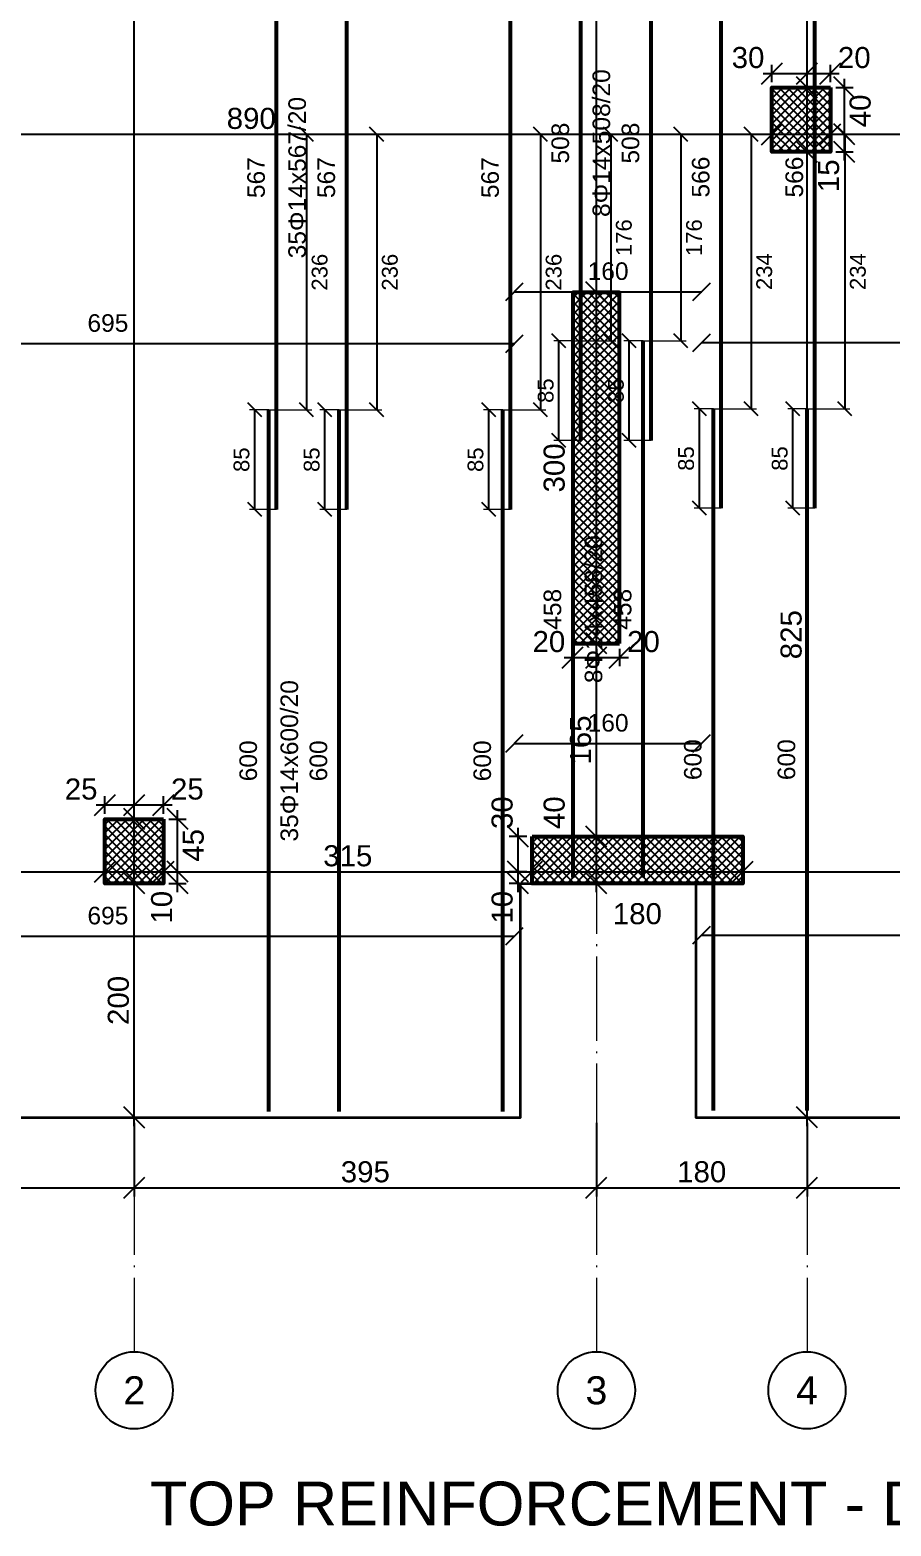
# Model space of a CAD drawing. Header units: millimetres. Extents: x -404 to 6018, y -5139 to 7890.
# Drawn here: x 4161 to 4897, y -5139 to -3861 of the extents above; entities that cross this region are included whole.
import ezdxf
from ezdxf.enums import TextEntityAlignment as Align

# ---------------------------------------------------------------- set-up
doc = ezdxf.new("R2010")
doc.units = ezdxf.units.MM
doc.linetypes.add('ZWCAD_ISO04W100', pattern=[30.5, 24, -3, 0.5, -3])
for name, color, linetype, lineweight in [('AXIS LINES', 255, 'ZWCAD_ISO04W100', 13), ('COLUMN', 140, 'Continuous', 53), ('SLAB', 3, 'Continuous', 35), ('WALL', 10, 'Continuous', 53)]:
    doc.layers.add(name, color=color, linetype=linetype, lineweight=lineweight)
for name, color, linetype in [('FLOOR', 3, 'Continuous'), ('FW_AXIS', 7, 'Continuous'), ('FW_COLUMN_HATCH', 8, 'Continuous'), ('FW_DIM', 7, 'Continuous'), ('FW_WALL_HATCH', 8, 'Continuous'), ('REB_NOTES', 7, 'Continuous'), ('REB_TOP_MESH_Y', 5, 'Continuous'), ('REB_TOP_MESH_Y_AXDIM', 5, 'Continuous'), ('REB_TOP_MESH_Y_LAP', 5, 'Continuous'), ('REB_TOP_MESH_Y_RANGE', 5, 'Continuous'), ('REB_TOP_MESH_Y_TEXT', 5, 'Continuous')]:
    doc.layers.add(name, color=color, linetype=linetype)
doc.styles.add('REBAR_TXT', font='arial.ttf')
doc.styles.get("Standard").update_dxf_attribs({"font": 'arial.ttf'})
doc.dimstyles.new('FW_DIM', dxfattribs={"dimtxt": 18, "dimasz": 9, "dimexe": 7.5, "dimexo": 4.5, "dimgap": 4.5, "dimtad": 1, "dimdec": 0, "dimtxsty": 'Standard', "dimtsz": 9, "dimcen": 2.5, "dimdle": 7.5, "dimclrd": 256, "dimclre": 256, "dimclrt": 7, "dimazin": 3, "dimtfac": 1, "dimtmove": 2, "dimatfit": 3})
doc.dimstyles.new('REBAR LAP', dxfattribs={"dimtxt": 13.5, "dimasz": 2.5, "dimexe": 4.5, "dimexo": 0, "dimgap": 4.5, "dimtad": 1, "dimdec": 0, "dimtxsty": 'Standard', "dimtsz": 6, "dimcen": 2.5, "dimclrd": 6, "dimclre": 6, "dimclrt": 7, "dimazin": 3, "dimtfac": 1, "dimtmove": 2, "dimatfit": 3, "dimlwd": 25, "dimlwe": 18})
doc.dimstyles.new('REBAR M-200', dxfattribs={"dimtxt": 15, "dimasz": 15, "dimexe": 25, "dimexo": 12.5, "dimgap": 10, "dimtad": 1, "dimdec": 0, "dimtxsty": 'Standard', "dimblk": 'NONE', "dimcen": 50, "dimse1": 1, "dimse2": 1, "dimclrd": 6, "dimclre": 6, "dimclrt": 7, "dimazin": 3, "dimtfac": 1, "dimtmove": 2, "dimatfit": 3, "dimldrblk": 'NONE', "dimlwd": 53})
doc.dimstyles.new('REBAR RANGE', dxfattribs={"dimtxt": 15, "dimasz": 2.5, "dimexe": 0, "dimexo": 0, "dimgap": 10, "dimtad": 1, "dimdec": 0, "dimtxsty": 'Standard', "dimtsz": 7.5, "dimcen": 2.5, "dimse1": 1, "dimse2": 1, "dimclrd": 6, "dimclre": 6, "dimclrt": 7, "dimazin": 3, "dimtfac": 1, "dimtmove": 2, "dimatfit": 3, "dimlwd": 25})

# ---------------------------------------------------------------- blocks, each defined once
blk = doc.blocks.new('*D1484')
at = {"color": 6, "lineweight": 53}
blk.add_line((4365, -4785.1), (4365, -4185.6), dxfattribs=at)
at = {"layer": 'Defpoints'}
for p in [(4365, -4185.6), (4365, -4785.1), (4365, -4785.1)]:
    blk.add_point(p, dxfattribs=at)
at = {"layer": 'REB_TOP_MESH_Y', "color": 7, "insert": (4347.5, -4485.4), "char_height": 15, "attachment_point": 5, "rotation": 90}
blk.add_mtext('600', dxfattribs=at)
blk = doc.blocks.new('_NONE')
blk = doc.blocks.new('*D1485')
at = {"color": 6, "lineweight": 53}
blk.add_line((4371.7, -4270.6), (4371.7, -3703.6), dxfattribs=at)
at = {"layer": 'Defpoints'}
for p in [(4371.7, -3703.6), (4371.7, -4270.6), (4371.7, -4270.6)]:
    blk.add_point(p, dxfattribs=at)
at = {"layer": 'REB_TOP_MESH_Y', "color": 7, "insert": (4354.2, -3987.1), "char_height": 15, "attachment_point": 5, "rotation": 90}
blk.add_mtext('567', dxfattribs=at)
blk = doc.blocks.new('_Oblique')
at = {"color": 0, "linetype": 'ByBlock', "lineweight": -2}
blk.add_line((-0.5, -0.5), (0.5, 0.5), dxfattribs=at)
blk = doc.blocks.new('*D1488')
at = {"color": 6, "lineweight": 18}
for p, q in [((4365, -4185.6), (4348.5, -4185.6)), ((4371.7, -4270.6), (4348.5, -4270.6))]:
    blk.add_line(p, q, dxfattribs=at)
at = {"color": 6, "lineweight": 25}
blk.add_line((4353, -4270.6), (4353, -4185.6), dxfattribs=at)
at = {"layer": 'Defpoints'}
for p in [(4365, -4185.6), (4353, -4270.6), (4371.7, -4270.6)]:
    blk.add_point(p, dxfattribs=at)
at = {"layer": 'REB_TOP_MESH_Y_LAP', "color": 6, "xscale": 12, "yscale": 12, "rotation": 90}
for p in [(4353, -4185.6), (4353, -4270.6)]:
    blk.add_blockref('_OBLIQUE', p, dxfattribs=at)
at = {"layer": 'REB_TOP_MESH_Y_LAP', "color": 7, "insert": (4341.7, -4228.1), "char_height": 13.5, "attachment_point": 5, "rotation": 90}
blk.add_mtext('85', dxfattribs=at)
blk = doc.blocks.new('*D1489')
at = {"color": 6, "lineweight": 18}
for p, q in [((4365, -3950.1), (4401.7, -3950.1)), ((4365, -4185.6), (4401.7, -4185.6))]:
    blk.add_line(p, q, dxfattribs=at)
at = {"color": 6, "lineweight": 25}
blk.add_line((4397.2, -3950.1), (4397.2, -4185.6), dxfattribs=at)
at = {"layer": 'Defpoints'}
for p in [(4365, -3950.1), (4397.2, -3950.1), (4365, -4185.6)]:
    blk.add_point(p, dxfattribs=at)
at = {"layer": 'REB_TOP_MESH_Y_AXDIM', "color": 6, "xscale": 12, "yscale": 12, "rotation": 90}
for p in [(4397.2, -3950.1), (4397.2, -4185.6)]:
    blk.add_blockref('_OBLIQUE', p, dxfattribs=at)
at = {"layer": 'REB_TOP_MESH_Y_AXDIM', "color": 7, "insert": (4408.5, -4067.9), "char_height": 13.5, "attachment_point": 5, "rotation": 90}
blk.add_mtext('236', dxfattribs=at)
blk = doc.blocks.new('*D1520')
at = {"color": 6, "lineweight": 53}
blk.add_line((4825, -4784.1), (4825, -4184.6), dxfattribs=at)
at = {"layer": 'Defpoints'}
for p in [(4825, -4184.6), (4825, -4784.1), (4825, -4784.1)]:
    blk.add_point(p, dxfattribs=at)
at = {"layer": 'REB_TOP_MESH_Y', "color": 7, "insert": (4807.5, -4484.4), "char_height": 15, "attachment_point": 5, "rotation": 90}
blk.add_mtext('600', dxfattribs=at)
blk = doc.blocks.new('*D1521')
at = {"color": 6, "lineweight": 53}
blk.add_line((4831.7, -4269.6), (4831.7, -3703.6), dxfattribs=at)
at = {"layer": 'Defpoints'}
for p in [(4831.7, -3703.6), (4831.7, -4269.6), (4831.7, -4269.6)]:
    blk.add_point(p, dxfattribs=at)
at = {"layer": 'REB_TOP_MESH_Y', "color": 7, "insert": (4814.2, -3986.6), "char_height": 15, "attachment_point": 5, "rotation": 90}
blk.add_mtext('566', dxfattribs=at)
blk = doc.blocks.new('*D1527')
at = {"color": 6, "lineweight": 18}
for p, q in [((4825, -4184.6), (4808.5, -4184.6)), ((4831.7, -4269.6), (4808.5, -4269.6))]:
    blk.add_line(p, q, dxfattribs=at)
at = {"color": 6, "lineweight": 25}
blk.add_line((4813, -4269.6), (4813, -4184.6), dxfattribs=at)
at = {"layer": 'Defpoints'}
for p in [(4825, -4184.6), (4813, -4269.6), (4831.7, -4269.6)]:
    blk.add_point(p, dxfattribs=at)
at = {"layer": 'REB_TOP_MESH_Y_LAP', "color": 6, "xscale": 12, "yscale": 12, "rotation": 90}
for p in [(4813, -4184.6), (4813, -4269.6)]:
    blk.add_blockref('_OBLIQUE', p, dxfattribs=at)
at = {"layer": 'REB_TOP_MESH_Y_LAP', "color": 7, "insert": (4801.7, -4227.1), "char_height": 13.5, "attachment_point": 5, "rotation": 90}
blk.add_mtext('85', dxfattribs=at)
blk = doc.blocks.new('*D1528')
at = {"color": 6, "lineweight": 18}
for p, q in [((4825, -3950.1), (4861.7, -3950.1)), ((4825, -4184.6), (4861.7, -4184.6))]:
    blk.add_line(p, q, dxfattribs=at)
at = {"color": 6, "lineweight": 25}
blk.add_line((4857.2, -3950.1), (4857.2, -4184.6), dxfattribs=at)
at = {"layer": 'Defpoints'}
for p in [(4825, -3950.1), (4857.2, -3950.1), (4825, -4184.6)]:
    blk.add_point(p, dxfattribs=at)
at = {"layer": 'REB_TOP_MESH_Y_AXDIM', "color": 6, "xscale": 12, "yscale": 12, "rotation": 90}
for p in [(4857.2, -3950.1), (4857.2, -4184.6)]:
    blk.add_blockref('_OBLIQUE', p, dxfattribs=at)
at = {"layer": 'REB_TOP_MESH_Y_AXDIM', "color": 7, "insert": (4868.5, -4067.4), "char_height": 13.5, "attachment_point": 5, "rotation": 90}
blk.add_mtext('234', dxfattribs=at)
blk = doc.blocks.new('*D1546')
at = {"color": 6, "lineweight": 53}
blk.add_line((4425, -4785.1), (4425, -4185.6), dxfattribs=at)
at = {"layer": 'Defpoints'}
for p in [(4425, -4185.6), (4425, -4785.1), (4425, -4785.1)]:
    blk.add_point(p, dxfattribs=at)
at = {"layer": 'REB_TOP_MESH_Y', "color": 7, "insert": (4407.5, -4485.4), "char_height": 15, "attachment_point": 5, "rotation": 90}
blk.add_mtext('600', dxfattribs=at)
blk = doc.blocks.new('*D1547')
at = {"color": 6, "lineweight": 53}
blk.add_line((4431.7, -4270.6), (4431.7, -3703.6), dxfattribs=at)
at = {"layer": 'Defpoints'}
for p in [(4431.7, -3703.6), (4431.7, -4270.6), (4431.7, -4270.6)]:
    blk.add_point(p, dxfattribs=at)
at = {"layer": 'REB_TOP_MESH_Y', "color": 7, "insert": (4414.2, -3987.1), "char_height": 15, "attachment_point": 5, "rotation": 90}
blk.add_mtext('567', dxfattribs=at)
blk = doc.blocks.new('*D1550')
at = {"color": 6, "lineweight": 18}
for p, q in [((4425, -4185.6), (4408.5, -4185.6)), ((4431.7, -4270.6), (4408.5, -4270.6))]:
    blk.add_line(p, q, dxfattribs=at)
at = {"color": 6, "lineweight": 25}
blk.add_line((4413, -4270.6), (4413, -4185.6), dxfattribs=at)
at = {"layer": 'Defpoints'}
for p in [(4425, -4185.6), (4413, -4270.6), (4431.7, -4270.6)]:
    blk.add_point(p, dxfattribs=at)
at = {"layer": 'REB_TOP_MESH_Y_LAP', "color": 6, "xscale": 12, "yscale": 12, "rotation": 90}
for p in [(4413, -4185.6), (4413, -4270.6)]:
    blk.add_blockref('_OBLIQUE', p, dxfattribs=at)
at = {"layer": 'REB_TOP_MESH_Y_LAP', "color": 7, "insert": (4401.7, -4228.1), "char_height": 13.5, "attachment_point": 5, "rotation": 90}
blk.add_mtext('85', dxfattribs=at)
blk = doc.blocks.new('*D1551')
at = {"color": 6, "lineweight": 18}
for p, q in [((4425, -3950.1), (4461.7, -3950.1)), ((4425, -4185.6), (4461.7, -4185.6))]:
    blk.add_line(p, q, dxfattribs=at)
at = {"color": 6, "lineweight": 25}
blk.add_line((4457.2, -3950.1), (4457.2, -4185.6), dxfattribs=at)
at = {"layer": 'Defpoints'}
for p in [(4425, -3950.1), (4457.2, -3950.1), (4425, -4185.6)]:
    blk.add_point(p, dxfattribs=at)
at = {"layer": 'REB_TOP_MESH_Y_AXDIM', "color": 6, "xscale": 12, "yscale": 12, "rotation": 90}
for p in [(4457.2, -3950.1), (4457.2, -4185.6)]:
    blk.add_blockref('_OBLIQUE', p, dxfattribs=at)
at = {"layer": 'REB_TOP_MESH_Y_AXDIM', "color": 7, "insert": (4468.5, -4067.9), "char_height": 13.5, "attachment_point": 5, "rotation": 90}
blk.add_mtext('236', dxfattribs=at)
blk = doc.blocks.new('*D1556')
at = {"color": 6, "lineweight": 53}
blk.add_line((4565, -4785.1), (4565, -4185.6), dxfattribs=at)
at = {"layer": 'Defpoints'}
for p in [(4565, -4185.6), (4565, -4785.1), (4565, -4785.1)]:
    blk.add_point(p, dxfattribs=at)
at = {"layer": 'REB_TOP_MESH_Y', "color": 7, "insert": (4547.5, -4485.4), "char_height": 15, "attachment_point": 5, "rotation": 90}
blk.add_mtext('600', dxfattribs=at)
blk = doc.blocks.new('*D1557')
at = {"color": 6, "lineweight": 53}
blk.add_line((4571.7, -4270.6), (4571.7, -3703.6), dxfattribs=at)
at = {"layer": 'Defpoints'}
for p in [(4571.7, -3703.6), (4571.7, -4270.6), (4571.7, -4270.6)]:
    blk.add_point(p, dxfattribs=at)
at = {"layer": 'REB_TOP_MESH_Y', "color": 7, "insert": (4554.2, -3987.1), "char_height": 15, "attachment_point": 5, "rotation": 90}
blk.add_mtext('567', dxfattribs=at)
blk = doc.blocks.new('*D1559')
at = {"color": 6, "lineweight": 18}
for p, q in [((4565, -4185.6), (4548.5, -4185.6)), ((4571.7, -4270.6), (4548.5, -4270.6))]:
    blk.add_line(p, q, dxfattribs=at)
at = {"color": 6, "lineweight": 25}
blk.add_line((4553, -4270.6), (4553, -4185.6), dxfattribs=at)
at = {"layer": 'Defpoints'}
for p in [(4565, -4185.6), (4553, -4270.6), (4571.7, -4270.6)]:
    blk.add_point(p, dxfattribs=at)
at = {"layer": 'REB_TOP_MESH_Y_LAP', "color": 6, "xscale": 12, "yscale": 12, "rotation": 90}
for p in [(4553, -4185.6), (4553, -4270.6)]:
    blk.add_blockref('_OBLIQUE', p, dxfattribs=at)
at = {"layer": 'REB_TOP_MESH_Y_LAP', "color": 7, "insert": (4541.7, -4228.1), "char_height": 13.5, "attachment_point": 5, "rotation": 90}
blk.add_mtext('85', dxfattribs=at)
blk = doc.blocks.new('*D1560')
at = {"color": 6, "lineweight": 18}
for p, q in [((4565, -3950.1), (4601.7, -3950.1)), ((4565, -4185.6), (4601.7, -4185.6))]:
    blk.add_line(p, q, dxfattribs=at)
at = {"color": 6, "lineweight": 25}
blk.add_line((4597.2, -3950.1), (4597.2, -4185.6), dxfattribs=at)
at = {"layer": 'Defpoints'}
for p in [(4565, -3950.1), (4597.2, -3950.1), (4565, -4185.6)]:
    blk.add_point(p, dxfattribs=at)
at = {"layer": 'REB_TOP_MESH_Y_AXDIM', "color": 6, "xscale": 12, "yscale": 12, "rotation": 90}
for p in [(4597.2, -3950.1), (4597.2, -4185.6)]:
    blk.add_blockref('_OBLIQUE', p, dxfattribs=at)
at = {"layer": 'REB_TOP_MESH_Y_AXDIM', "color": 7, "insert": (4608.5, -4067.9), "char_height": 13.5, "attachment_point": 5, "rotation": 90}
blk.add_mtext('236', dxfattribs=at)
blk = doc.blocks.new('*D1563')
at = {"color": 6, "lineweight": 53}
blk.add_line((4625, -4585.1), (4625, -4126.6), dxfattribs=at)
at = {"layer": 'Defpoints'}
for p in [(4625, -4126.6), (4625, -4585.1), (4625, -4585.1)]:
    blk.add_point(p, dxfattribs=at)
at = {"layer": 'REB_TOP_MESH_Y', "color": 7, "insert": (4607.5, -4355.9), "char_height": 15, "attachment_point": 5, "rotation": 90}
blk.add_mtext('458', dxfattribs=at)
blk = doc.blocks.new('*D1564')
at = {"color": 6, "lineweight": 53}
blk.add_line((4631.7, -4211.6), (4631.7, -3703.6), dxfattribs=at)
at = {"layer": 'Defpoints'}
for p in [(4631.7, -3703.6), (4631.7, -4211.6), (4631.7, -4211.6)]:
    blk.add_point(p, dxfattribs=at)
at = {"layer": 'REB_TOP_MESH_Y', "color": 7, "insert": (4614.2, -3957.6), "char_height": 15, "attachment_point": 5, "rotation": 90}
blk.add_mtext('508', dxfattribs=at)
blk = doc.blocks.new('*D1566')
at = {"color": 6, "lineweight": 18}
for p, q in [((4625, -4126.6), (4608.5, -4126.6)), ((4631.7, -4211.6), (4608.5, -4211.6))]:
    blk.add_line(p, q, dxfattribs=at)
at = {"color": 6, "lineweight": 25}
blk.add_line((4613, -4211.6), (4613, -4126.6), dxfattribs=at)
at = {"layer": 'Defpoints'}
for p in [(4625, -4126.6), (4613, -4211.6), (4631.7, -4211.6)]:
    blk.add_point(p, dxfattribs=at)
at = {"layer": 'REB_TOP_MESH_Y_LAP', "color": 6, "xscale": 12, "yscale": 12, "rotation": 90}
for p in [(4613, -4126.6), (4613, -4211.6)]:
    blk.add_blockref('_OBLIQUE', p, dxfattribs=at)
at = {"layer": 'REB_TOP_MESH_Y_LAP', "color": 7, "insert": (4601.7, -4169.1), "char_height": 13.5, "attachment_point": 5, "rotation": 90}
blk.add_mtext('85', dxfattribs=at)
blk = doc.blocks.new('*D1567')
at = {"color": 6, "lineweight": 18}
for p, q in [((4625, -3950.1), (4661.7, -3950.1)), ((4625, -4126.6), (4661.7, -4126.6))]:
    blk.add_line(p, q, dxfattribs=at)
at = {"color": 6, "lineweight": 25}
blk.add_line((4657.2, -3950.1), (4657.2, -4126.6), dxfattribs=at)
at = {"layer": 'Defpoints'}
for p in [(4625, -3950.1), (4657.2, -3950.1), (4625, -4126.6)]:
    blk.add_point(p, dxfattribs=at)
at = {"layer": 'REB_TOP_MESH_Y_AXDIM', "color": 6, "xscale": 12, "yscale": 12, "rotation": 90}
for p in [(4657.2, -3950.1), (4657.2, -4126.6)]:
    blk.add_blockref('_OBLIQUE', p, dxfattribs=at)
at = {"layer": 'REB_TOP_MESH_Y_AXDIM', "color": 7, "insert": (4668.5, -4038.4), "char_height": 13.5, "attachment_point": 5, "rotation": 90}
blk.add_mtext('176', dxfattribs=at)
blk = doc.blocks.new('*D1570')
at = {"color": 6, "lineweight": 53}
blk.add_line((4745, -4784.1), (4745, -4184.6), dxfattribs=at)
at = {"layer": 'Defpoints'}
for p in [(4745, -4184.6), (4745, -4784.1), (4745, -4784.1)]:
    blk.add_point(p, dxfattribs=at)
at = {"layer": 'REB_TOP_MESH_Y', "color": 7, "insert": (4727.5, -4484.4), "char_height": 15, "attachment_point": 5, "rotation": 90}
blk.add_mtext('600', dxfattribs=at)
blk = doc.blocks.new('*D1571')
at = {"color": 6, "lineweight": 53}
blk.add_line((4751.7, -4269.6), (4751.7, -3703.6), dxfattribs=at)
at = {"layer": 'Defpoints'}
for p in [(4751.7, -3703.6), (4751.7, -4269.6), (4751.7, -4269.6)]:
    blk.add_point(p, dxfattribs=at)
at = {"layer": 'REB_TOP_MESH_Y', "color": 7, "insert": (4734.2, -3986.6), "char_height": 15, "attachment_point": 5, "rotation": 90}
blk.add_mtext('566', dxfattribs=at)
blk = doc.blocks.new('*D1577')
at = {"color": 6, "lineweight": 18}
for p, q in [((4745, -4184.6), (4728.5, -4184.6)), ((4751.7, -4269.6), (4728.5, -4269.6))]:
    blk.add_line(p, q, dxfattribs=at)
at = {"color": 6, "lineweight": 25}
blk.add_line((4733, -4269.6), (4733, -4184.6), dxfattribs=at)
at = {"layer": 'Defpoints'}
for p in [(4745, -4184.6), (4733, -4269.6), (4751.7, -4269.6)]:
    blk.add_point(p, dxfattribs=at)
at = {"layer": 'REB_TOP_MESH_Y_LAP', "color": 6, "xscale": 12, "yscale": 12, "rotation": 90}
for p in [(4733, -4184.6), (4733, -4269.6)]:
    blk.add_blockref('_OBLIQUE', p, dxfattribs=at)
at = {"layer": 'REB_TOP_MESH_Y_LAP', "color": 7, "insert": (4721.7, -4227.1), "char_height": 13.5, "attachment_point": 5, "rotation": 90}
blk.add_mtext('85', dxfattribs=at)
blk = doc.blocks.new('*D1578')
at = {"color": 6, "lineweight": 18}
for p, q in [((4745, -3950.1), (4781.7, -3950.1)), ((4745, -4184.6), (4781.7, -4184.6))]:
    blk.add_line(p, q, dxfattribs=at)
at = {"color": 6, "lineweight": 25}
blk.add_line((4777.2, -3950.1), (4777.2, -4184.6), dxfattribs=at)
at = {"layer": 'Defpoints'}
for p in [(4745, -3950.1), (4777.2, -3950.1), (4745, -4184.6)]:
    blk.add_point(p, dxfattribs=at)
at = {"layer": 'REB_TOP_MESH_Y_AXDIM', "color": 6, "xscale": 12, "yscale": 12, "rotation": 90}
for p in [(4777.2, -3950.1), (4777.2, -4184.6)]:
    blk.add_blockref('_OBLIQUE', p, dxfattribs=at)
at = {"layer": 'REB_TOP_MESH_Y_AXDIM', "color": 7, "insert": (4788.5, -4067.4), "char_height": 13.5, "attachment_point": 5, "rotation": 90}
blk.add_mtext('234', dxfattribs=at)
blk = doc.blocks.new('*D1613')
at = {"color": 6, "lineweight": 53}
blk.add_line((4685, -4585.1), (4685, -4126.6), dxfattribs=at)
at = {"layer": 'Defpoints'}
for p in [(4685, -4126.6), (4685, -4585.1), (4685, -4585.1)]:
    blk.add_point(p, dxfattribs=at)
at = {"layer": 'REB_TOP_MESH_Y', "color": 7, "insert": (4667.5, -4355.9), "char_height": 15, "attachment_point": 5, "rotation": 90}
blk.add_mtext('458', dxfattribs=at)
blk = doc.blocks.new('*D1614')
at = {"color": 6, "lineweight": 53}
blk.add_line((4691.7, -4211.6), (4691.7, -3703.6), dxfattribs=at)
at = {"layer": 'Defpoints'}
for p in [(4691.7, -3703.6), (4691.7, -4211.6), (4691.7, -4211.6)]:
    blk.add_point(p, dxfattribs=at)
at = {"layer": 'REB_TOP_MESH_Y', "color": 7, "insert": (4674.2, -3957.6), "char_height": 15, "attachment_point": 5, "rotation": 90}
blk.add_mtext('508', dxfattribs=at)
blk = doc.blocks.new('*D1620')
at = {"color": 6, "lineweight": 18}
for p, q in [((4685, -4126.6), (4668.5, -4126.6)), ((4691.7, -4211.6), (4668.5, -4211.6))]:
    blk.add_line(p, q, dxfattribs=at)
at = {"color": 6, "lineweight": 25}
blk.add_line((4673, -4211.6), (4673, -4126.6), dxfattribs=at)
at = {"layer": 'Defpoints'}
for p in [(4685, -4126.6), (4673, -4211.6), (4691.7, -4211.6)]:
    blk.add_point(p, dxfattribs=at)
at = {"layer": 'REB_TOP_MESH_Y_LAP', "color": 6, "xscale": 12, "yscale": 12, "rotation": 90}
for p in [(4673, -4126.6), (4673, -4211.6)]:
    blk.add_blockref('_OBLIQUE', p, dxfattribs=at)
at = {"layer": 'REB_TOP_MESH_Y_LAP', "color": 7, "insert": (4661.7, -4169.1), "char_height": 13.5, "attachment_point": 5, "rotation": 90}
blk.add_mtext('85', dxfattribs=at)
blk = doc.blocks.new('*D1621')
at = {"color": 6, "lineweight": 18}
for p, q in [((4685, -3950.1), (4721.7, -3950.1)), ((4685, -4126.6), (4721.7, -4126.6))]:
    blk.add_line(p, q, dxfattribs=at)
at = {"color": 6, "lineweight": 25}
blk.add_line((4717.2, -3950.1), (4717.2, -4126.6), dxfattribs=at)
at = {"layer": 'Defpoints'}
for p in [(4685, -3950.1), (4717.2, -3950.1), (4685, -4126.6)]:
    blk.add_point(p, dxfattribs=at)
at = {"layer": 'REB_TOP_MESH_Y_AXDIM', "color": 6, "xscale": 12, "yscale": 12, "rotation": 90}
for p in [(4717.2, -3950.1), (4717.2, -4126.6)]:
    blk.add_blockref('_OBLIQUE', p, dxfattribs=at)
at = {"layer": 'REB_TOP_MESH_Y_AXDIM', "color": 7, "insert": (4728.5, -4038.4), "char_height": 13.5, "attachment_point": 5, "rotation": 90}
blk.add_mtext('176', dxfattribs=at)
blk = doc.blocks.new('*D1644')
at = {"color": 6, "lineweight": 25}
blk.add_line((3880, -4635.2), (4575, -4635.2), dxfattribs=at)
at = {"layer": 'Defpoints'}
for p in [(3880, -4635.2), (3880, -4635.2), (4575, -4635.2)]:
    blk.add_point(p, dxfattribs=at)
at = {"layer": 'REB_TOP_MESH_Y_RANGE', "color": 6, "xscale": 15, "yscale": 15}
for p in [(3880, -4635.2), (4575, -4635.2)]:
    blk.add_blockref('_OBLIQUE', p, dxfattribs=at)
at = {"layer": 'REB_TOP_MESH_Y_RANGE', "color": 7, "insert": (4227.5, -4617.7), "char_height": 15, "attachment_point": 5}
blk.add_mtext('695', dxfattribs=at)
blk = doc.blocks.new('*D1645')
at = {"color": 6, "lineweight": 25}
blk.add_line((3880, -4128.9), (4575, -4128.9), dxfattribs=at)
at = {"layer": 'Defpoints'}
for p in [(3880, -4128.9), (3880, -4128.9), (4575, -4128.9)]:
    blk.add_point(p, dxfattribs=at)
at = {"layer": 'REB_TOP_MESH_Y_RANGE', "color": 6, "xscale": 15, "yscale": 15}
for p in [(3880, -4128.9), (4575, -4128.9)]:
    blk.add_blockref('_OBLIQUE', p, dxfattribs=at)
at = {"layer": 'REB_TOP_MESH_Y_RANGE', "color": 7, "insert": (4227.5, -4111.4), "char_height": 15, "attachment_point": 5}
blk.add_mtext('695', dxfattribs=at)
blk = doc.blocks.new('*D1646')
at = {"color": 6, "lineweight": 25}
blk.add_line((4735, -4634.2), (5415, -4634.2), dxfattribs=at)
at = {"layer": 'Defpoints'}
for p in [(4735, -4634.2), (4735, -4634.2), (5415, -4634.2)]:
    blk.add_point(p, dxfattribs=at)
at = {"layer": 'REB_TOP_MESH_Y_RANGE', "color": 6, "xscale": 15, "yscale": 15}
for p in [(4735, -4634.2), (5415, -4634.2)]:
    blk.add_blockref('_OBLIQUE', p, dxfattribs=at)
at = {"layer": 'REB_TOP_MESH_Y_RANGE', "color": 7, "insert": (5075, -4616.7), "char_height": 15, "attachment_point": 5}
blk.add_mtext('680', dxfattribs=at)
blk = doc.blocks.new('*D1647')
at = {"color": 6, "lineweight": 25}
blk.add_line((4735, -4128.1), (5415, -4128.1), dxfattribs=at)
at = {"layer": 'Defpoints'}
for p in [(4735, -4128.1), (4735, -4128.1), (5415, -4128.1)]:
    blk.add_point(p, dxfattribs=at)
at = {"layer": 'REB_TOP_MESH_Y_RANGE', "color": 6, "xscale": 15, "yscale": 15}
for p in [(4735, -4128.1), (5415, -4128.1)]:
    blk.add_blockref('_OBLIQUE', p, dxfattribs=at)
at = {"layer": 'REB_TOP_MESH_Y_RANGE', "color": 7, "insert": (5075, -4110.6), "char_height": 15, "attachment_point": 5}
blk.add_mtext('680', dxfattribs=at)
blk = doc.blocks.new('*D1657')
at = {"color": 6, "lineweight": 25}
blk.add_line((4575, -4470.5), (4735, -4470.5), dxfattribs=at)
at = {"layer": 'Defpoints'}
for p in [(4575, -4470.5), (4575, -4470.5), (4735, -4470.5)]:
    blk.add_point(p, dxfattribs=at)
at = {"layer": 'REB_TOP_MESH_Y_RANGE', "color": 6, "xscale": 15, "yscale": 15}
for p in [(4575, -4470.5), (4735, -4470.5)]:
    blk.add_blockref('_OBLIQUE', p, dxfattribs=at)
at = {"layer": 'REB_TOP_MESH_Y_RANGE', "color": 7, "insert": (4655, -4453), "char_height": 15, "attachment_point": 5}
blk.add_mtext('160', dxfattribs=at)
blk = doc.blocks.new('*D1658')
at = {"color": 6, "lineweight": 25}
blk.add_line((4575, -4084.6), (4735, -4084.6), dxfattribs=at)
at = {"layer": 'Defpoints'}
for p in [(4575, -4084.6), (4575, -4084.6), (4735, -4084.6)]:
    blk.add_point(p, dxfattribs=at)
at = {"layer": 'REB_TOP_MESH_Y_RANGE', "color": 6, "xscale": 15, "yscale": 15}
for p in [(4575, -4084.6), (4735, -4084.6)]:
    blk.add_blockref('_OBLIQUE', p, dxfattribs=at)
at = {"layer": 'REB_TOP_MESH_Y_RANGE', "color": 7, "insert": (4655, -4067.1), "char_height": 15, "attachment_point": 5}
blk.add_mtext('160', dxfattribs=at)
blk = doc.blocks.new('*D1690')
for p, q in [((4578, -4597.6), (4578, -4572.6)), ((4585.5, -4580.1), (4570.5, -4580.1)), ((4585.5, -4590.1), (4570.5, -4590.1))]:
    blk.add_line(p, q)
at = {"layer": 'Defpoints'}
for p in [(4590, -4580.1), (4578, -4590.1), (4590, -4590.1)]:
    blk.add_point(p, dxfattribs=at)
at = {"layer": 'FW_DIM', "xscale": 18, "yscale": 18, "rotation": 90}
for p in [(4578, -4580.1), (4578, -4590.1)]:
    blk.add_blockref('_OBLIQUE', p, dxfattribs=at)
at = {"layer": 'FW_DIM', "color": 7, "insert": (4564.5, -4610.5), "char_height": 18, "attachment_point": 5, "rotation": 90}
blk.add_mtext('10', dxfattribs=at)
blk = doc.blocks.new('*D1691')
for p, q in [((4585.5, -4550.1), (4570.5, -4550.1)), ((4578, -4587.6), (4578, -4542.6)), ((4585.5, -4580.1), (4570.5, -4580.1))]:
    blk.add_line(p, q)
at = {"layer": 'Defpoints'}
for p in [(4590, -4550.1), (4578, -4580.1), (4590, -4580.1)]:
    blk.add_point(p, dxfattribs=at)
at = {"layer": 'FW_DIM', "xscale": 18, "yscale": 18, "rotation": 90}
for p in [(4578, -4550.1), (4578, -4580.1)]:
    blk.add_blockref('_OBLIQUE', p, dxfattribs=at)
at = {"layer": 'FW_DIM', "color": 7, "insert": (4564.5, -4529.7), "char_height": 18, "attachment_point": 5, "rotation": 90}
blk.add_mtext('30', dxfattribs=at)
blk = doc.blocks.new('*D1694')
for p, q in [((4617.3, -4397.1), (4652.5, -4397.1)), ((4624.8, -4389.6), (4624.8, -4404.6)), ((4645, -4389.6), (4645, -4404.6))]:
    blk.add_line(p, q)
at = {"layer": 'Defpoints'}
for p in [(4624.8, -4385.1), (4624.8, -4397.1), (4645, -4385.1)]:
    blk.add_point(p, dxfattribs=at)
at = {"layer": 'FW_DIM', "xscale": 18, "yscale": 18}
for p in [(4624.8, -4397.1), (4645, -4397.1)]:
    blk.add_blockref('_OBLIQUE', p, dxfattribs=at)
at = {"layer": 'FW_DIM', "color": 7, "insert": (4604.4, -4383.6), "char_height": 18, "attachment_point": 5}
blk.add_mtext('20', dxfattribs=at)
blk = doc.blocks.new('*D1695')
for p, q in [((4637.5, -4397.1), (4672.3, -4397.1)), ((4645, -4389.6), (4645, -4404.6)), ((4664.8, -4389.6), (4664.8, -4404.6))]:
    blk.add_line(p, q)
at = {"layer": 'Defpoints'}
for p in [(4645, -4385.1), (4645, -4397.1), (4664.8, -4385.1)]:
    blk.add_point(p, dxfattribs=at)
at = {"layer": 'FW_DIM', "xscale": 18, "yscale": 18}
for p in [(4645, -4397.1), (4664.8, -4397.1)]:
    blk.add_blockref('_OBLIQUE', p, dxfattribs=at)
at = {"layer": 'FW_DIM', "color": 7, "insert": (4685.2, -4383.6), "char_height": 18, "attachment_point": 5}
blk.add_mtext('20', dxfattribs=at)
blk = doc.blocks.new('*D1730')
for p, q in [((4787.5, -3898.1), (4832.5, -3898.1)), ((4795, -3905.6), (4795, -3890.6)), ((4825, -3905.6), (4825, -3890.6))]:
    blk.add_line(p, q)
at = {"layer": 'Defpoints'}
for p in [(4795, -3898.1), (4795, -3910.1), (4825, -3910.1)]:
    blk.add_point(p, dxfattribs=at)
at = {"layer": 'FW_DIM', "xscale": 18, "yscale": 18}
for p in [(4795, -3898.1), (4825, -3898.1)]:
    blk.add_blockref('_OBLIQUE', p, dxfattribs=at)
at = {"layer": 'FW_DIM', "color": 7, "insert": (4774.6, -3884.6), "char_height": 18, "attachment_point": 5}
blk.add_mtext('30', dxfattribs=at)
blk = doc.blocks.new('*D1731')
for p, q in [((4817.5, -3898.1), (4852.5, -3898.1)), ((4825, -3905.6), (4825, -3890.6)), ((4845, -3905.6), (4845, -3890.6))]:
    blk.add_line(p, q)
at = {"layer": 'Defpoints'}
for p in [(4825, -3898.1), (4825, -3910.1), (4845, -3910.1)]:
    blk.add_point(p, dxfattribs=at)
at = {"layer": 'FW_DIM', "xscale": 18, "yscale": 18}
for p in [(4825, -3898.1), (4845, -3898.1)]:
    blk.add_blockref('_OBLIQUE', p, dxfattribs=at)
at = {"layer": 'FW_DIM', "color": 7, "insert": (4865.4, -3884.6), "char_height": 18, "attachment_point": 5}
blk.add_mtext('20', dxfattribs=at)
blk = doc.blocks.new('*D1732')
for p, q in [((4857, -3972.6), (4857, -3942.6)), ((4849.5, -3950.1), (4864.5, -3950.1)), ((4849.5, -3965.1), (4864.5, -3965.1))]:
    blk.add_line(p, q)
at = {"layer": 'Defpoints'}
for p in [(4845, -3950.1), (4845, -3965.1), (4857, -3965.1)]:
    blk.add_point(p, dxfattribs=at)
at = {"layer": 'FW_DIM', "xscale": 18, "yscale": 18, "rotation": 90}
for p in [(4857, -3950.1), (4857, -3965.1)]:
    blk.add_blockref('_OBLIQUE', p, dxfattribs=at)
at = {"layer": 'FW_DIM', "color": 7, "insert": (4843.5, -3985.5), "char_height": 18, "attachment_point": 5, "rotation": 90}
blk.add_mtext('15', dxfattribs=at)
blk = doc.blocks.new('*D1733')
for p, q in [((4849.5, -3910.1), (4864.5, -3910.1)), ((4857, -3957.6), (4857, -3902.6)), ((4849.5, -3950.1), (4864.5, -3950.1))]:
    blk.add_line(p, q)
at = {"layer": 'Defpoints'}
for p in [(4845, -3910.1), (4845, -3950.1), (4857, -3950.1)]:
    blk.add_point(p, dxfattribs=at)
at = {"layer": 'FW_DIM', "xscale": 18, "yscale": 18, "rotation": 90}
for p in [(4857, -3910.1), (4857, -3950.1)]:
    blk.add_blockref('_OBLIQUE', p, dxfattribs=at)
at = {"layer": 'FW_DIM', "color": 7, "insert": (4870.5, -3930.1), "char_height": 18, "attachment_point": 5, "rotation": 90}
blk.add_mtext('40', dxfattribs=at)
blk = doc.blocks.new('*D1737')
for p, q in [((4217.5, -4523.1), (4257.5, -4523.1)), ((4225, -4530.6), (4225, -4515.6)), ((4250, -4530.6), (4250, -4515.6))]:
    blk.add_line(p, q)
at = {"layer": 'Defpoints'}
for p in [(4225, -4523.1), (4225, -4535.1), (4250, -4535.1)]:
    blk.add_point(p, dxfattribs=at)
at = {"layer": 'FW_DIM', "xscale": 18, "yscale": 18}
for p in [(4225, -4523.1), (4250, -4523.1)]:
    blk.add_blockref('_OBLIQUE', p, dxfattribs=at)
at = {"layer": 'FW_DIM', "color": 7, "insert": (4204.6, -4509.6), "char_height": 18, "attachment_point": 5}
blk.add_mtext('25', dxfattribs=at)
blk = doc.blocks.new('*D1738')
for p, q in [((4242.5, -4523.1), (4282.5, -4523.1)), ((4250, -4530.6), (4250, -4515.6)), ((4275, -4530.6), (4275, -4515.6))]:
    blk.add_line(p, q)
at = {"layer": 'Defpoints'}
for p in [(4250, -4523.1), (4250, -4535.1), (4275, -4535.1)]:
    blk.add_point(p, dxfattribs=at)
at = {"layer": 'FW_DIM', "xscale": 18, "yscale": 18}
for p in [(4250, -4523.1), (4275, -4523.1)]:
    blk.add_blockref('_OBLIQUE', p, dxfattribs=at)
at = {"layer": 'FW_DIM', "color": 7, "insert": (4295.4, -4509.6), "char_height": 18, "attachment_point": 5}
blk.add_mtext('25', dxfattribs=at)
blk = doc.blocks.new('*D1739')
for p, q in [((4287, -4597.6), (4287, -4572.6)), ((4279.5, -4580.1), (4294.5, -4580.1)), ((4279.5, -4590.1), (4294.5, -4590.1))]:
    blk.add_line(p, q)
at = {"layer": 'Defpoints'}
for p in [(4275, -4580.1), (4275, -4590.1), (4287, -4590.1)]:
    blk.add_point(p, dxfattribs=at)
at = {"layer": 'FW_DIM', "xscale": 18, "yscale": 18, "rotation": 90}
for p in [(4287, -4580.1), (4287, -4590.1)]:
    blk.add_blockref('_OBLIQUE', p, dxfattribs=at)
at = {"layer": 'FW_DIM', "color": 7, "insert": (4273.5, -4610.5), "char_height": 18, "attachment_point": 5, "rotation": 90}
blk.add_mtext('10', dxfattribs=at)
blk = doc.blocks.new('*D1740')
for p, q in [((4279.5, -4535.1), (4294.5, -4535.1)), ((4287, -4587.6), (4287, -4527.6)), ((4279.5, -4580.1), (4294.5, -4580.1))]:
    blk.add_line(p, q)
at = {"layer": 'Defpoints'}
for p in [(4275, -4535.1), (4275, -4580.1), (4287, -4580.1)]:
    blk.add_point(p, dxfattribs=at)
at = {"layer": 'FW_DIM', "xscale": 18, "yscale": 18, "rotation": 90}
for p in [(4287, -4535.1), (4287, -4580.1)]:
    blk.add_blockref('_OBLIQUE', p, dxfattribs=at)
at = {"layer": 'FW_DIM', "color": 7, "insert": (4300.5, -4557.6), "char_height": 18, "attachment_point": 5, "rotation": 90}
blk.add_mtext('45', dxfattribs=at)
blk = doc.blocks.new('*D1752')
for p, q in [((4225, -4575.6), (4225, -4572.6)), ((4275, -4575.6), (4275, -4572.6)), ((4217.5, -4580.1), (4282.5, -4580.1))]:
    blk.add_line(p, q)
at = {"layer": 'Defpoints'}
for p in [(4225, -4580.1), (4225, -4580.1), (4275, -4580.1)]:
    blk.add_point(p, dxfattribs=at)
at = {"layer": 'FW_DIM', "xscale": 18, "yscale": 18}
for p in [(4225, -4580.1), (4275, -4580.1)]:
    blk.add_blockref('_OBLIQUE', p, dxfattribs=at)
blk = doc.blocks.new('*D1759')
for p, q in [((4795, -3945.6), (4795, -3942.6)), ((4845, -3945.6), (4845, -3942.6)), ((4787.5, -3950.1), (4852.5, -3950.1))]:
    blk.add_line(p, q)
at = {"layer": 'Defpoints'}
for p in [(4795, -3950.1), (4795, -3950.1), (4845, -3950.1)]:
    blk.add_point(p, dxfattribs=at)
at = {"layer": 'FW_DIM', "xscale": 18, "yscale": 18}
for p in [(4795, -3950.1), (4845, -3950.1)]:
    blk.add_blockref('_OBLIQUE', p, dxfattribs=at)
blk = doc.blocks.new('*D1805')
for p, q in [((4245.5, -4535.1), (4242.5, -4535.1)), ((4250, -4597.6), (4250, -4527.6)), ((4245.5, -4590.1), (4242.5, -4590.1))]:
    blk.add_line(p, q)
at = {"layer": 'Defpoints'}
for p in [(4250, -4535.1), (4250, -4590.1), (4250, -4590.1)]:
    blk.add_point(p, dxfattribs=at)
at = {"layer": 'FW_DIM', "xscale": 18, "yscale": 18, "rotation": 90}
for p in [(4250, -4535.1), (4250, -4590.1)]:
    blk.add_blockref('_OBLIQUE', p, dxfattribs=at)
blk = doc.blocks.new('*D1821')
for p, q in [((4820.5, -3910.1), (4817.5, -3910.1)), ((4825, -3972.6), (4825, -3902.6)), ((4820.5, -3965.1), (4817.5, -3965.1))]:
    blk.add_line(p, q)
at = {"layer": 'Defpoints'}
for p in [(4825, -3910.1), (4825, -3965.1), (4825, -3965.1)]:
    blk.add_point(p, dxfattribs=at)
at = {"layer": 'FW_DIM', "xscale": 18, "yscale": 18, "rotation": 90}
for p in [(4825, -3910.1), (4825, -3965.1)]:
    blk.add_blockref('_OBLIQUE', p, dxfattribs=at)

msp = doc.modelspace()

# ---------------------------------------------------------------- hatches: boundary and pattern name
at = {"layer": 'FW_COLUMN_HATCH'}
h = msp.add_hatch(dxfattribs=at)
h.set_pattern_fill('ANSI37', scale=1.6)
h.paths.add_polyline_path([(4845, -3910.1), (4845, -3965.1), (4795, -3965.1), (4795, -3910.1), (4845, -3910.1)])
h = msp.add_hatch(dxfattribs=at)
h.set_pattern_fill('ANSI37', scale=1.6)
h.paths.add_polyline_path([(4275, -4535.1), (4275, -4590.1), (4225, -4590.1), (4225, -4535.1), (4275, -4535.1)])
at = {"layer": 'FW_WALL_HATCH'}
h = msp.add_hatch(dxfattribs=at)
h.set_pattern_fill('ANSI37', scale=1.6)
h.paths.add_polyline_path([(4664.8, -4385.1), (4624.8, -4385.1), (4624.8, -4085.1), (4664.8, -4085.1), (4664.8, -4385.1)])
h = msp.add_hatch(dxfattribs=at)
h.set_pattern_fill('ANSI37', scale=1.6)
h.paths.add_polyline_path([(4590, -4550.1), (4770, -4550.1), (4770, -4590.1), (4590, -4590.1), (4590, -4550.1)])

# ---------------------------------------------------------------- linework, layer by layer
at = {"layer": 'AXIS LINES', "color": 0, "ltscale": 3}
for points in [[(4250, -1450.1), (4250, -4990.2)], [(4645, -1450.1), (4645, -4990.2)], [(4825, -1450.1), (4825, -4990.2)], [(3537.4, -3950.1), (5952.4, -3950.1)], [(3537.4, -4580.1), (5952.4, -4580.1)]]:
    msp.add_lwpolyline(points, dxfattribs=at)
at = {"layer": 'COLUMN', "ltscale": 0.08}
for points in [[(4845, -3910.1), (4845, -3965.1), (4795, -3965.1), (4795, -3910.1), (4845, -3910.1)], [(4275, -4535.1), (4275, -4590.1), (4225, -4590.1), (4225, -4535.1), (4275, -4535.1)]]:
    msp.add_lwpolyline(points, dxfattribs=at)
at = {"layer": 'FLOOR'}
msp.add_line((4565.1, -4790.1), (4175.1, -4790.1), dxfattribs=at)
at = {"layer": 'FW_AXIS'}
for centre in [(4250, -5023.2), (4645, -5023.2), (4825, -5023.2)]:
    msp.add_circle(centre, 33, dxfattribs=at)
at = {"layer": 'SLAB', "ltscale": 0.08}
msp.add_lwpolyline([(4464.9, -2640.1), (4464.9, -3100.1), (4385, -3100.1), (4385.1, -3060.7), (3920.1, -3060.1), (3920.1, -3180.1), (3820, -3180.1), (3820, -3910.1), (3820, -3960.1), (3880, -3960.1), (3880, -4790.1), (4580.1, -4790.1), (4580.1, -4590.1), (4730, -4590.1), (4730, -4790), (5430, -4790)], dxfattribs=at)
at = {"layer": 'WALL', "ltscale": 0.08}
msp.add_lwpolyline([(4664.8, -4385.1), (4664.8, -4085.1), (4624.8, -4085.1), (4624.8, -4385.1), (4664.8, -4385.1)], dxfattribs=at)
msp.add_lwpolyline([(4590, -4550.1), (4770, -4550.1), (4770, -4590.1), (4590, -4590.1)], close=True, dxfattribs=at)

# ---------------------------------------------------------------- texts
at = {"layer": 'FW_AXIS', "color": 7, "style": 'REBAR_TXT'}
for s, p in [('2', (4250, -5023.2)), ('3', (4645, -5023.2)), ('4', (4825, -5023.2))]:
    msp.add_text(s, height=24, dxfattribs=at).set_placement(p, align=Align.MIDDLE_CENTER)
at = {"layer": 'REB_NOTES', "color": 7, "style": 'REBAR_TXT'}
msp.add_text('TOP REINFORCEMENT - DIRECTION Y', height=37.5, dxfattribs=at).set_placement((4745, -5101.2), align=Align.TOP_CENTER)
at = {"layer": 'REB_TOP_MESH_Y_TEXT', "color": 7, "style": 'REBAR_TXT'}
for s, p in [('8Φ14x508/20', (4641.7, -3957.6)), ('35Φ14x567/20', (4381.7, -3987.1)), ('8Φ14x458/20', (4635, -4355.9)), ('35Φ14x600/20', (4375, -4485.4))]:
    msp.add_text(s, height=15, rotation=90, dxfattribs=at).set_placement(p, align=Align.TOP_CENTER)

# ---------------------------------------------------------------- dimensions: what is measured, and where the dimension line sits
at = {"layer": 'FW_DIM'}
for base, p1, p2, location, text in [((4250, -4535.1), (4250, -4535.1), (4250, -3060.6), (4236.5, -3797.8), '1475'), ((4825, -3910.1), (4825, -3910.1), (4825, -3350.1), (4811.5, -3630.1), '560'), ((4645, -4085.1), (4645, -4085.1), (4645, -3495.1), (4631.5, -3790.1), '590'), ((4825, -4790), (4825, -4790), (4825, -3965.1), (4811.5, -4377.6), '825'), ((4645, -4385.1), (4645, -4385.1), (4645, -4085.1), (4609, -4235.1), '300'), ((4645, -4550.1), (4645, -4550.1), (4645, -4385.1), (4631.5, -4467.6), '165'), ((4645, -4590.1), (4645, -4590.1), (4645, -4550.1), (4609, -4529.7), '40'), ((4250, -4790.1), (4250, -4790.1), (4250, -4590.1), (4236.5, -4690.1), '200')]:
    msp.add_linear_dim(base=base, p1=p1, p2=p2, angle=90, location=location, text=text, dimstyle='FW_DIM', override={"dimtmove": 2}, dxfattribs=at).render()
for base, p1, p2, text, picture, middle in [((4795, -3898.1), (4795, -3910.1), (4825, -3910.1), '30', '*D1730', (4774.6, -3884.6)), ((4825, -3898.1), (4825, -3910.1), (4845, -3910.1), '20', '*D1731', (4865.4, -3884.6)), ((4795, -3950.1), (4795, -3950.1), (4845, -3950.1), ' ', '*D1759', (4820, -3950.1)), ((4624.8, -4397.1), (4624.8, -4385.1), (4645, -4385.1), '20', '*D1694', (4604.4, -4383.6)), ((4645, -4397.1), (4645, -4385.1), (4664.8, -4385.1), '20', '*D1695', (4685.2, -4383.6)), ((4225, -4523.1), (4225, -4535.1), (4250, -4535.1), '25', '*D1737', (4204.6, -4509.6)), ((4250, -4523.1), (4250, -4535.1), (4275, -4535.1), '25', '*D1738', (4295.4, -4509.6)), ((4225, -4580.1), (4225, -4580.1), (4275, -4580.1), ' ', '*D1752', (4250, -4580.1))]:
    dim = msp.add_linear_dim(base=base, p1=p1, p2=p2, text=text, dimstyle='FW_DIM', override={"dimtmove": 2}, dxfattribs=at)
    dim.commit()
    dim.dimension.update_dxf_attribs({"geometry": picture, "text_midpoint": middle, "dimtype": 160})
for base, p1, p2, text, picture, middle in [((4825, -3965.1), (4825, -3965.1), (4825, -3910.1), ' ', '*D1821', (4825, -3937.6)), ((4857, -3950.1), (4845, -3950.1), (4845, -3910.1), '40', '*D1733', (4870.5, -3930.1)), ((4857, -3965.1), (4845, -3965.1), (4845, -3950.1), '15', '*D1732', (4843.5, -3985.5)), ((4578, -4580.1), (4590, -4580.1), (4590, -4550.1), '30', '*D1691', (4564.5, -4529.7)), ((4250, -4590.1), (4250, -4590.1), (4250, -4535.1), ' ', '*D1805', (4250, -4562.6)), ((4287, -4580.1), (4275, -4580.1), (4275, -4535.1), '45', '*D1740', (4300.5, -4557.6)), ((4287, -4590.1), (4275, -4590.1), (4275, -4580.1), '10', '*D1739', (4273.5, -4610.5)), ((4578, -4590.1), (4590, -4590.1), (4590, -4580.1), '10', '*D1690', (4564.5, -4610.5))]:
    dim = msp.add_linear_dim(base=base, p1=p1, p2=p2, angle=90, text=text, dimstyle='FW_DIM', override={"dimtmove": 2}, dxfattribs=at)
    dim.commit()
    dim.dimension.update_dxf_attribs({"geometry": picture, "text_midpoint": middle, "dimtype": 160})
for base, p1, p2, location, text in [((3905, -3950.1), (3905, -3950.1), (4795, -3950.1), (4350, -3936.6), '890'), ((4845, -3950.1), (4845, -3950.1), (5410, -3950.1), (5127.5, -3936.6), '565'), ((3920, -4580.1), (3920, -4580.1), (4225, -4580.1), (4072.5, -4566.6), '305'), ((4275, -4580.1), (4275, -4580.1), (4590, -4580.1), (4432.5, -4566.6), '315'), ((4770, -4580.1), (4770, -4580.1), (5180, -4580.1), (4975, -4566.6), '410'), ((4590, -4580.1), (4590, -4580.1), (4770, -4580.1), (4680, -4616.1), '180')]:
    msp.add_linear_dim(base=base, p1=p1, p2=p2, location=location, text=text, dimstyle='FW_DIM', override={"dimtmove": 2}, dxfattribs=at).render()
for base, p1, p2 in [((3895, -4850.1), (3895, -4790.1), (4250, -4790.1)), ((4250, -4850.1), (4250, -4790.1), (4645, -4790.1)), ((4645, -4850.1), (4645, -4790.1), (4825, -4790.1)), ((4825, -4850.1), (4825, -4790.1), (5480, -4790.1))]:
    msp.add_linear_dim(base=base, p1=p1, p2=p2, dimstyle='FW_DIM', dxfattribs=at).render()
at = {"layer": 'REB_TOP_MESH_Y'}
for base, p1, p2, picture, middle in [((4371.7, -4270.6), (4371.7, -4270.6), (4371.7, -3703.6), '*D1485', (4354.2, -3987.1)), ((4431.7, -4270.6), (4431.7, -4270.6), (4431.7, -3703.6), '*D1547', (4414.2, -3987.1)), ((4571.7, -4270.6), (4571.7, -4270.6), (4571.7, -3703.6), '*D1557', (4554.2, -3987.1)), ((4631.7, -4211.6), (4631.7, -4211.6), (4631.7, -3703.6), '*D1564', (4614.2, -3957.6)), ((4691.7, -4211.6), (4691.7, -4211.6), (4691.7, -3703.6), '*D1614', (4674.2, -3957.6)), ((4751.7, -4269.6), (4751.7, -4269.6), (4751.7, -3703.6), '*D1571', (4734.2, -3986.6)), ((4831.7, -4269.6), (4831.7, -4269.6), (4831.7, -3703.6), '*D1521', (4814.2, -3986.6)), ((4624.986936, -4585.1117278), (4624.986936, -4585.1117278), (4624.986936, -4126.6117278), '*D1563', (4607.486936, -4355.8617278)), ((4684.986936, -4585.1117278), (4684.986936, -4585.1117278), (4684.986936, -4126.6117278), '*D1613', (4667.486936, -4355.8617278)), ((4364.986936, -4785.1117278), (4364.986936, -4785.1117278), (4364.986936, -4185.6117278), '*D1484', (4347.486936, -4485.3617278)), ((4424.986936, -4785.1117278), (4424.986936, -4785.1117278), (4424.986936, -4185.6117278), '*D1546', (4407.486936, -4485.3617278)), ((4564.986936, -4785.1117278), (4564.986936, -4785.1117278), (4564.986936, -4185.6117278), '*D1556', (4547.486936, -4485.3617278)), ((4744.986936, -4784.1117278), (4744.986936, -4784.1117278), (4744.986936, -4184.6117278), '*D1570', (4727.486936, -4484.3617278)), ((4824.986936, -4784.1117278), (4824.986936, -4784.1117278), (4824.986936, -4184.6117278), '*D1520', (4807.486936, -4484.3617278))]:
    dim = msp.add_linear_dim(base=base, p1=p1, p2=p2, angle=90, dimstyle='REBAR M-200', dxfattribs=at)
    dim.commit()
    dim.dimension.update_dxf_attribs({"geometry": picture, "text_midpoint": middle})
at = {"layer": 'REB_TOP_MESH_Y_AXDIM'}
for base, p1, p2, picture, middle in [((4397.236936, -3950.1117278), (4364.986936, -3950.1117278), (4364.986936, -4185.6117278), '*D1489', (4408.486936, -4067.8617278)), ((4457.236936, -3950.1117278), (4424.986936, -3950.1117278), (4424.986936, -4185.6117278), '*D1551', (4468.486936, -4067.8617278)), ((4597.236936, -3950.1117278), (4564.986936, -3950.1117278), (4564.986936, -4185.6117278), '*D1560', (4608.486936, -4067.8617278)), ((4657.236936, -3950.1117278), (4624.986936, -3950.1117278), (4624.986936, -4126.6117278), '*D1567', (4668.486936, -4038.3617278)), ((4717.236936, -3950.1117278), (4684.986936, -3950.1117278), (4684.986936, -4126.6117278), '*D1621', (4728.486936, -4038.3617278)), ((4777.236936, -3950.1117278), (4744.986936, -3950.1117278), (4744.986936, -4184.6117278), '*D1578', (4788.486936, -4067.3617278)), ((4857.236936, -3950.1117278), (4824.986936, -3950.1117278), (4824.986936, -4184.6117278), '*D1528', (4868.486936, -4067.3617278))]:
    dim = msp.add_linear_dim(base=base, p1=p1, p2=p2, angle=90, dimstyle='REBAR LAP', dxfattribs=at)
    dim.commit()
    dim.dimension.update_dxf_attribs({"geometry": picture, "text_midpoint": middle})
at = {"layer": 'REB_TOP_MESH_Y_LAP'}
for base, p1, p2, picture, middle in [((4613, -4211.6), (4631.7, -4211.6), (4625, -4126.6), '*D1566', (4601.7, -4169.1)), ((4673, -4211.6), (4691.7, -4211.6), (4685, -4126.6), '*D1620', (4661.7, -4169.1)), ((4353, -4270.6), (4371.7, -4270.6), (4365, -4185.6), '*D1488', (4341.7, -4228.1)), ((4413, -4270.6), (4431.7, -4270.6), (4425, -4185.6), '*D1550', (4401.7, -4228.1)), ((4553, -4270.6), (4571.7, -4270.6), (4565, -4185.6), '*D1559', (4541.7, -4228.1)), ((4733, -4269.6), (4751.7, -4269.6), (4745, -4184.6), '*D1577', (4721.7, -4227.1)), ((4813, -4269.6), (4831.7, -4269.6), (4825, -4184.6), '*D1527', (4801.7, -4227.1))]:
    dim = msp.add_linear_dim(base=base, p1=p1, p2=p2, angle=90, dimstyle='REBAR LAP', dxfattribs=at)
    dim.commit()
    dim.dimension.update_dxf_attribs({"geometry": picture, "text_midpoint": middle})
at = {"layer": 'REB_TOP_MESH_Y_RANGE'}
for base, p1, p2, picture, middle in [((4575, -4084.6), (4575, -4084.6), (4735, -4084.6), '*D1658', (4655, -4067.1)), ((3880, -4128.9), (3880, -4128.9), (4575, -4128.9), '*D1645', (4227.5, -4111.4)), ((4735, -4128.1), (4735, -4128.1), (5415, -4128.1), '*D1647', (5075, -4110.6)), ((4575, -4470.5), (4575, -4470.5), (4735, -4470.5), '*D1657', (4655, -4453)), ((3880, -4635.2), (3880, -4635.2), (4575, -4635.2), '*D1644', (4227.5, -4617.7)), ((4735, -4634.2), (4735, -4634.2), (5415, -4634.2), '*D1646', (5075, -4616.7))]:
    dim = msp.add_linear_dim(base=base, p1=p1, p2=p2, dimstyle='REBAR RANGE', dxfattribs=at)
    dim.commit()
    dim.dimension.update_dxf_attribs({"geometry": picture, "text_midpoint": middle})

doc.saveas('drawing.dxf')
